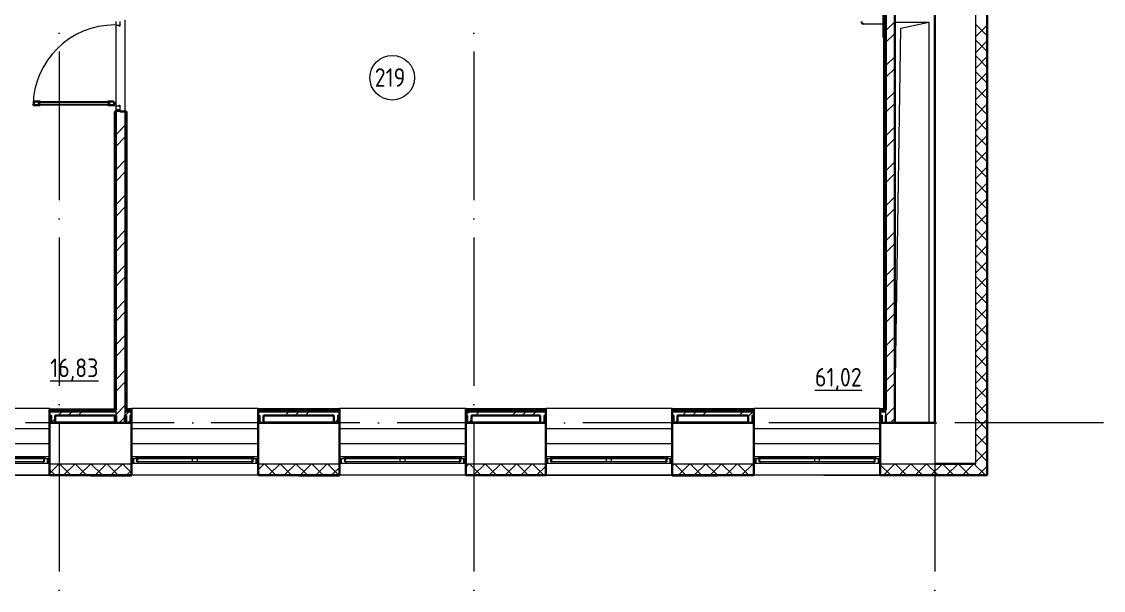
# Model space of a CAD drawing. Header units: millimetres. Extents: x -421858 to 614926, y -468665 to 141641.
# Drawn here: x 155991 to 170543, y -20891 to -13233 of the extents above; entities that cross this region are included whole.
import ezdxf

# ---------------------------------------------------------------- set-up
doc = ezdxf.new("R2010")
doc.units = ezdxf.units.MM
doc.linetypes.add('ADSK_Линия сетки', pattern=[25, 20, -2.5, 0, -2.5])
for name, color, linetype, lineweight in [('_ Окна', 7, 'Continuous', 9), ('Двери', 252, 'Continuous', 9), ('Марки помещений', 252, 'Continuous', 20), ('Ограждение', 252, 'Continuous', 9), ('Окна', 252, 'Continuous', 9), ('Оси', 252, 'Continuous', 9), ('Перекрытие', 252, 'Continuous', 18), ('Стены внутренние', 7, 'Continuous', 18), ('Стены наружные', 7, 'Continuous', 18), ('Стены штриховка', 252, 'Continuous', 9)]:
    doc.layers.add(name, color=color, linetype=linetype, lineweight=lineweight)
doc.layers.add('Двери открывание', color=7, linetype='Continuous', lineweight=9, true_color=0xc0c0c0)
doc.layers.add('Узлы', color=7, linetype='Continuous')
doc.styles.add('GOST Common_2', font='', dxfattribs={"width": 0.9, "height": 250})
doc.styles.get('GOST Common_2').set_extended_font_data('GOST type B')

# ---------------------------------------------------------------- blocks, each defined once
blk = doc.blocks.new('2 этаж')
at = {"color": 251, "lineweight": 18, "true_color": 0x636466}
for p, q in [((167736, -13242), (168194, -13242)), ((167817, -13322), (168194, -13242)), ((168194, -13242), (168194, -18637)), ((167740, -18637), (167817, -13322))]:
    blk.add_line(p, q, dxfattribs=at)
at = {"layer": '_ Окна', "color": 251, "lineweight": 18, "true_color": 0x636466}
for p, q in [((156277, -19160), (156282, -19177)), ((156282, -19177), (156341, -19177)), ((156295, -19160), (156283, -19160)), ((156295, -19119), (156295, -19160)), ((156341, -19119), (156303, -19119)), ((156341, -19177), (156341, -19119)), ((157534, -19119), (157496, -19119)), ((157496, -19119), (157496, -19177)), ((157496, -19177), (157555, -19177)), ((157542, -19160), (157542, -19119)), ((157554, -19160), (157542, -19160)), ((157555, -19177), (157560, -19160)), ((159082, -19160), (159087, -19177)), ((159087, -19177), (159146, -19177)), ((159100, -19160), (159088, -19160)), ((159100, -19119), (159100, -19160)), ((159146, -19119), (159108, -19119)), ((159146, -19177), (159146, -19119)), ((160329, -19119), (160291, -19119)), ((160291, -19119), (160291, -19177)), ((160291, -19177), (160350, -19177)), ((160337, -19160), (160337, -19119)), ((160349, -19160), (160337, -19160)), ((160350, -19177), (160355, -19160)), ((161877, -19160), (161882, -19177)), ((161882, -19177), (161941, -19177)), ((161895, -19160), (161883, -19160)), ((161895, -19119), (161895, -19160)), ((161941, -19119), (161903, -19119)), ((161941, -19177), (161941, -19119)), ((163104, -19119), (163066, -19119)), ((163066, -19119), (163066, -19177)), ((163066, -19177), (163125, -19177)), ((163112, -19160), (163112, -19119)), ((163124, -19160), (163112, -19160)), ((163125, -19177), (163130, -19160)), ((164652, -19160), (164657, -19177)), ((164657, -19177), (164716, -19177)), ((164670, -19160), (164658, -19160)), ((164670, -19119), (164670, -19160)), ((164716, -19119), (164678, -19119)), ((164716, -19177), (164716, -19119)), ((165904, -19119), (165866, -19119)), ((165866, -19119), (165866, -19177)), ((165866, -19177), (165925, -19177)), ((165912, -19160), (165912, -19119)), ((165924, -19160), (165912, -19160)), ((165925, -19177), (165930, -19160)), ((167452, -19160), (167457, -19177)), ((167457, -19177), (167516, -19177)), ((167470, -19160), (167458, -19160)), ((167470, -19119), (167470, -19160)), ((167516, -19119), (167478, -19119)), ((167516, -19177), (167516, -19119))]:
    blk.add_line(p, q, dxfattribs=at)
at = {"layer": '_ Окна', "color": 251, "true_color": 0x636466}
for p, q in [((156366, -19119), (156341, -19119)), ((156341, -19119), (156341, -19177)), ((156341, -19177), (156366, -19177)), ((157496, -19119), (157471, -19119)), ((157471, -19177), (157496, -19177)), ((157496, -19177), (157496, -19119)), ((159171, -19119), (159146, -19119)), ((159146, -19119), (159146, -19177)), ((159146, -19177), (159171, -19177)), ((160291, -19119), (160266, -19119)), ((160266, -19177), (160291, -19177)), ((160291, -19177), (160291, -19119)), ((161966, -19119), (161941, -19119)), ((161941, -19119), (161941, -19177)), ((161941, -19177), (161966, -19177)), ((163066, -19119), (163041, -19119)), ((163041, -19177), (163066, -19177)), ((163066, -19177), (163066, -19119)), ((164741, -19119), (164716, -19119)), ((164716, -19119), (164716, -19177)), ((164716, -19177), (164741, -19177)), ((165866, -19119), (165841, -19119)), ((165841, -19177), (165866, -19177)), ((165866, -19177), (165866, -19119)), ((167541, -19119), (167516, -19119)), ((167516, -19119), (167516, -19177)), ((167516, -19177), (167541, -19177))]:
    blk.add_line(p, q, dxfattribs=at)
at = {"layer": 'Двери', "color": 251, "true_color": 0x636466}
for p, q in [((157261, -13273), (157261, -13232)), ((157311, -13232), (157311, -13296)), ((157269, -13273), (157261, -13273)), ((157269, -13287), (157269, -13273)), ((157303, -13287), (157269, -13287)), ((157303, -13296), (157303, -13287)), ((157311, -13296), (157303, -13296)), ((157167, -14325), (156221, -14325)), ((156221, -14325), (156221, -14349)), ((156221, -14349), (157167, -14349)), ((156239, -14308), (157149, -14308)), ((157149, -14358), (156239, -14358)), ((157167, -14349), (157167, -14325)), ((157261, -14422), (157261, -14381)), ((157261, -14381), (157269, -14381)), ((157269, -14367), (157303, -14367)), ((157269, -14381), (157269, -14367)), ((157303, -14358), (157311, -14358)), ((157303, -14367), (157303, -14358)), ((157311, -14358), (157311, -14422)), ((157261, -14422), (157311, -14422)), ((157261, -14442), (157261, -14422)), ((157311, -14422), (157261, -14422)), ((157311, -14442), (157261, -14442)), ((157311, -14422), (157311, -14442))]:
    blk.add_line(p, q, dxfattribs=at)
at = {"layer": 'Двери', "color": 251, "lineweight": 30, "true_color": 0x636466}
for p, q in [((156145, -14350), (156154, -14350)), ((156145, -14358), (156145, -14350)), ((156239, -14358), (156145, -14358)), ((156154, -14316), (156163, -14316)), ((156154, -14350), (156154, -14316)), ((156163, -14308), (156239, -14308)), ((156163, -14316), (156163, -14308)), ((156239, -14325), (156221, -14325)), ((156221, -14325), (156221, -14349)), ((156221, -14349), (156239, -14349)), ((156239, -14308), (156239, -14325)), ((156239, -14349), (156239, -14358)), ((157149, -14308), (157225, -14308)), ((157149, -14308), (157149, -14325)), ((157149, -14325), (157167, -14325)), ((157149, -14349), (157149, -14358)), ((157167, -14349), (157149, -14349)), ((157243, -14358), (157149, -14358)), ((157167, -14325), (157167, -14349)), ((157225, -14308), (157225, -14316)), ((157225, -14316), (157234, -14316)), ((157234, -14316), (157234, -14350)), ((157234, -14350), (157243, -14350)), ((157243, -14350), (157243, -14358))]:
    blk.add_line(p, q, dxfattribs=at)
at = {"layer": 'Двери открывание', "color": 251, "true_color": 0x636466}
blk.add_arc((157243, -14376), 1098, 90, 179.0607, dxfattribs=at)
at = {"layer": 'Марки помещений', "color": 251, "true_color": 0x636466}
blk.add_circle((160976, -13989), 300, dxfattribs=at)
at = {"layer": 'Ограждение', "color": 251, "true_color": 0x636466}
for p, q in [((167591, -13722), (167596, -13722)), ((167591, -13722), (167591, -18452)), ((157236, -14717), (157246, -14717)), ((157236, -14717), (157236, -18457)), ((157401, -14717), (157406, -14717)), ((157406, -18452), (157406, -14717)), ((154666, -18437), (156366, -18437)), ((156366, -18437), (156366, -18457)), ((157471, -18452), (157471, -18437)), ((157471, -18437), (159171, -18437)), ((159171, -18437), (159171, -18452)), ((160266, -18452), (160266, -18437)), ((160266, -18437), (161966, -18437)), ((161966, -18437), (161966, -18452)), ((163041, -18452), (163041, -18437)), ((163041, -18437), (164741, -18437)), ((164741, -18437), (164741, -18452)), ((165841, -18452), (165841, -18437)), ((165841, -18437), (167541, -18437)), ((167541, -18437), (167541, -18452)), ((157236, -18537), (157236, -18622)), ((157246, -18622), (157246, -18537)), ((154666, -18712), (156366, -18712)), ((157471, -18712), (159171, -18712)), ((160266, -18712), (161966, -18712)), ((163041, -18712), (164741, -18712)), ((165841, -18712), (167541, -18712)), ((154666, -18912), (156366, -18912)), ((157471, -18912), (159171, -18912)), ((160266, -18912), (161966, -18912)), ((163041, -18912), (164741, -18912)), ((165841, -18912), (167541, -18912)), ((154666, -19087), (156366, -19087)), ((157471, -19087), (159171, -19087)), ((160266, -19087), (161966, -19087)), ((163041, -19087), (164741, -19087)), ((165841, -19087), (167541, -19087))]:
    blk.add_line(p, q, dxfattribs=at)
at = {"layer": 'Окна', "color": 251, "true_color": 0x636466}
for p, q in [((154750, -19177), (156282, -19177)), ((155531, -19102), (156303, -19102)), ((156303, -19119), (155531, -19119)), ((156283, -19160), (155551, -19160)), ((156283, -19119), (156283, -19160)), ((156303, -19102), (156303, -19119)), ((157534, -19102), (158306, -19102)), ((157534, -19119), (157534, -19102)), ((158306, -19119), (157534, -19119)), ((157554, -19160), (157554, -19119)), ((158286, -19160), (157554, -19160)), ((157555, -19177), (159087, -19177)), ((158286, -19119), (158286, -19160)), ((158356, -19160), (158286, -19160)), ((158306, -19102), (158336, -19102)), ((158306, -19102), (158306, -19119)), ((158336, -19119), (158306, -19119)), ((158336, -19102), (159108, -19102)), ((158336, -19119), (158336, -19102)), ((159108, -19119), (158336, -19119)), ((158356, -19160), (158356, -19119)), ((159088, -19160), (158356, -19160)), ((159088, -19119), (159088, -19160)), ((159108, -19102), (159108, -19119)), ((160329, -19102), (161101, -19102)), ((160329, -19119), (160329, -19102)), ((161101, -19119), (160329, -19119)), ((160349, -19160), (160349, -19119)), ((161081, -19160), (160349, -19160)), ((160350, -19177), (161882, -19177)), ((161081, -19119), (161081, -19160)), ((161151, -19160), (161081, -19160)), ((161101, -19102), (161131, -19102)), ((161101, -19102), (161101, -19119)), ((161131, -19119), (161101, -19119)), ((161131, -19102), (161903, -19102)), ((161131, -19119), (161131, -19102)), ((161903, -19119), (161131, -19119)), ((161151, -19160), (161151, -19119)), ((161883, -19160), (161151, -19160)), ((161883, -19119), (161883, -19160)), ((161903, -19102), (161903, -19119)), ((163104, -19102), (163876, -19102)), ((163104, -19119), (163104, -19102)), ((163876, -19119), (163104, -19119)), ((163124, -19160), (163124, -19119)), ((163856, -19160), (163124, -19160)), ((163125, -19177), (164657, -19177)), ((163856, -19119), (163856, -19160)), ((163926, -19160), (163856, -19160)), ((163876, -19102), (163906, -19102)), ((163876, -19102), (163876, -19119)), ((163906, -19119), (163876, -19119)), ((163906, -19102), (164678, -19102)), ((163906, -19119), (163906, -19102)), ((164678, -19119), (163906, -19119)), ((163926, -19160), (163926, -19119)), ((164658, -19160), (163926, -19160)), ((164658, -19119), (164658, -19160)), ((164678, -19102), (164678, -19119)), ((165904, -19102), (166676, -19102)), ((165904, -19119), (165904, -19102)), ((166676, -19119), (165904, -19119)), ((165924, -19160), (165924, -19119)), ((166656, -19160), (165924, -19160)), ((165925, -19177), (167457, -19177)), ((166656, -19119), (166656, -19160)), ((166726, -19160), (166656, -19160)), ((166676, -19102), (166706, -19102)), ((166676, -19102), (166676, -19119)), ((166706, -19119), (166676, -19119)), ((166706, -19102), (167478, -19102)), ((166706, -19119), (166706, -19102)), ((167478, -19119), (166706, -19119)), ((166726, -19160), (166726, -19119)), ((167458, -19160), (166726, -19160)), ((167458, -19119), (167458, -19160)), ((167478, -19102), (167478, -19119))]:
    blk.add_line(p, q, dxfattribs=at)
at = {"layer": 'Оси', "color": 251, "linetype": 'ADSK_Линия сетки', "ltscale": 100, "true_color": 0x636466}
for p, q in [((156496, -1137), (156496, -32263)), ((162076, -1137), (162076, -32263)), ((168276, -1137), (168276, -32263)), ((170543, -18637), (93604, -18637))]:
    blk.add_line(p, q, dxfattribs=at)
at = {"layer": 'Перекрытие', "color": 251, "ltscale": 100, "true_color": 0x636466}
for p, q in [((167736, -13242), (168194, -13242)), ((168194, -13242), (168194, -18637))]:
    blk.add_line(p, q, dxfattribs=at)
at = {"layer": 'Стены внутренние', "color": 251, "true_color": 0x636466}
for p, q in [((168826, -19187), (168826, -11847)), ((156366, -19187), (157471, -19187)), ((159171, -19187), (160266, -19187)), ((161966, -19187), (163041, -19187)), ((164741, -19187), (165841, -19187)), ((167541, -19187), (168276, -19187)), ((156366, -19339), (154666, -19339)), ((159171, -19339), (157471, -19339)), ((161966, -19339), (160266, -19339)), ((164741, -19339), (163041, -19339)), ((167541, -19339), (165841, -19339))]:
    blk.add_line(p, q, dxfattribs=at)
at = {"layer": 'Стены внутренние', "color": 251, "lineweight": 30, "true_color": 0x636466}
for p, q in [((168978, -19339), (168978, -11847)), ((168276, -12967), (168276, -18637)), ((156366, -18637), (156366, -19339)), ((157261, -18637), (156441, -18637)), ((157396, -18637), (157381, -18637)), ((157471, -19339), (157471, -18637)), ((159171, -18637), (159171, -19339)), ((160191, -18637), (159246, -18637)), ((160266, -19339), (160266, -18637)), ((161966, -18637), (161966, -19339)), ((162966, -18637), (162041, -18637)), ((163041, -19339), (163041, -18637)), ((164741, -18637), (164741, -19339)), ((165766, -18637), (164816, -18637)), ((165841, -19339), (165841, -18637)), ((167541, -18637), (167541, -19339)), ((168276, -18637), (167736, -18637)), ((168276, -19187), (168826, -19187)), ((156366, -19339), (157471, -19339)), ((159171, -19339), (160266, -19339)), ((161966, -19339), (163041, -19339)), ((164741, -19339), (165841, -19339)), ((167541, -19339), (168978, -19339))]:
    blk.add_line(p, q, dxfattribs=at)
at = {"layer": 'Стены внутренние', "color": 251, "linetype": 'Continuous', "lineweight": 9, "true_color": 0x636466}
for p, q in [((168976, -13421), (168826, -13271)), ((168826, -13435), (168976, -13285)), ((168976, -13633), (168826, -13483)), ((168826, -13647), (168976, -13497)), ((168976, -13434), (168978, -13434)), ((168978, -13523), (168976, -13526)), ((168978, -13535), (168976, -13532)), ((168976, -13845), (168826, -13695)), ((168826, -13859), (168976, -13709)), ((168976, -14058), (168826, -13908)), ((168826, -14071), (168976, -13921)), ((168976, -13841), (168978, -13841)), ((168976, -14270), (168826, -14120)), ((168826, -14283), (168976, -14133)), ((168976, -14247), (168978, -14247)), ((168976, -14482), (168826, -14332)), ((168826, -14495), (168976, -14345)), ((168976, -14694), (168826, -14544)), ((168976, -14552), (168978, -14552)), ((168826, -14707), (168976, -14557)), ((168976, -14906), (168826, -14756)), ((168826, -14919), (168976, -14769)), ((168976, -15118), (168826, -14968)), ((168826, -15132), (168976, -14982)), ((168976, -14958), (168978, -14958)), ((168976, -15330), (168826, -15180)), ((168826, -15344), (168976, -15194)), ((168976, -15542), (168826, -15392)), ((168826, -15556), (168976, -15406)), ((168976, -15365), (168978, -15365)), ((168976, -15755), (168826, -15605)), ((168826, -15768), (168976, -15618)), ((168976, -15670), (168978, -15670)), ((168976, -15967), (168826, -15817)), ((168826, -15980), (168976, -15830)), ((168976, -16179), (168826, -16029)), ((168826, -16192), (168976, -16042)), ((168976, -16076), (168978, -16076)), ((168976, -16391), (168826, -16241)), ((168826, -16404), (168976, -16254)), ((168976, -16603), (168826, -16453)), ((168826, -16617), (168976, -16467)), ((168976, -16482), (168978, -16482)), ((168978, -16571), (168976, -16574)), ((168978, -16583), (168976, -16580)), ((168976, -16815), (168826, -16665)), ((168826, -16829), (168976, -16679)), ((168976, -17027), (168826, -16877)), ((168976, -16787), (168978, -16787)), ((168826, -17041), (168976, -16891)), ((168976, -17240), (168826, -17090)), ((168826, -17253), (168976, -17103)), ((168976, -17452), (168826, -17302)), ((168826, -17465), (168976, -17315)), ((168978, -17181), (168976, -17184)), ((168978, -17193), (168976, -17189)), ((168976, -17194), (168978, -17194)), ((168976, -17664), (168826, -17514)), ((168826, -17677), (168976, -17527)), ((168976, -17600), (168978, -17600)), ((168976, -17876), (168826, -17726)), ((168826, -17889), (168976, -17739)), ((168976, -18088), (168826, -17938)), ((168826, -18101), (168976, -17951)), ((168976, -17905), (168978, -17905)), ((168978, -17993), (168976, -17997)), ((168976, -18300), (168826, -18150)), ((168826, -18314), (168976, -18164)), ((168976, -18311), (168978, -18311)), ((168976, -18512), (168826, -18362)), ((168826, -18526), (168976, -18376)), ((168976, -18724), (168826, -18574)), ((168826, -18738), (168976, -18588)), ((168976, -18718), (168978, -18718)), ((168976, -18937), (168826, -18787)), ((168826, -18950), (168976, -18800)), ((168976, -19149), (168826, -18999)), ((168826, -19162), (168976, -19012)), ((168976, -19022), (168978, -19022)), ((156368, -19316), (156497, -19187)), ((156649, -19337), (156499, -19187)), ((156559, -19337), (156709, -19187)), ((156861, -19337), (156711, -19187)), ((156771, -19337), (156921, -19187)), ((157073, -19337), (156923, -19187)), ((156984, -19337), (157134, -19187)), ((157285, -19337), (157135, -19187)), ((157196, -19337), (157346, -19187)), ((157469, -19309), (157347, -19187)), ((159173, -19269), (159255, -19187)), ((159406, -19337), (159256, -19187)), ((159317, -19337), (159467, -19187)), ((159619, -19337), (159469, -19187)), ((159529, -19337), (159679, -19187)), ((159831, -19337), (159681, -19187)), ((159741, -19337), (159891, -19187)), ((160043, -19337), (159893, -19187)), ((159953, -19337), (160103, -19187)), ((160255, -19337), (160105, -19187)), ((161966, -19234), (162013, -19187)), ((162164, -19337), (162014, -19187)), ((162075, -19337), (162225, -19187)), ((162376, -19337), (162226, -19187)), ((162287, -19337), (162437, -19187)), ((162588, -19337), (162438, -19187)), ((162499, -19337), (162649, -19187)), ((162801, -19337), (162651, -19187)), ((162711, -19337), (162861, -19187)), ((163013, -19337), (162863, -19187)), ((164741, -19217), (164770, -19187)), ((164922, -19337), (164772, -19187)), ((164832, -19337), (164982, -19187)), ((165134, -19337), (164984, -19187)), ((165045, -19337), (165195, -19187)), ((165346, -19337), (165196, -19187)), ((165257, -19337), (165407, -19187)), ((165558, -19337), (165408, -19187)), ((165469, -19337), (165619, -19187)), ((165770, -19337), (165620, -19187)), ((165681, -19337), (165831, -19187)), ((165841, -19196), (165833, -19187)), ((167680, -19337), (167541, -19199)), ((167590, -19337), (167740, -19187)), ((167892, -19337), (167742, -19187)), ((167802, -19337), (167952, -19187)), ((168104, -19337), (167954, -19187)), ((168014, -19337), (168164, -19187)), ((168316, -19337), (168166, -19187)), ((168227, -19337), (168377, -19187)), ((168528, -19337), (168378, -19187)), ((168439, -19337), (168589, -19187)), ((168740, -19337), (168590, -19187)), ((168651, -19337), (168801, -19187)), ((168952, -19337), (168802, -19187)), ((156437, -19337), (156368, -19269)), ((156470, -19337), (156469, -19339)), ((156491, -19339), (156490, -19337)), ((156726, -19339), (156725, -19337)), ((157312, -19339), (157311, -19337)), ((157408, -19337), (157469, -19276)), ((159173, -19311), (159171, -19307)), ((159194, -19337), (159173, -19316)), ((159286, -19337), (159285, -19339)), ((160166, -19337), (160266, -19237)), ((161984, -19338), (161983, -19339)), ((162005, -19339), (162004, -19337)), ((162592, -19339), (162590, -19337)), ((162923, -19337), (163041, -19220)), ((164800, -19337), (164799, -19339)), ((165621, -19337), (165620, -19339)), ((165839, -19327), (165841, -19327)), ((167616, -19337), (167614, -19339)), ((167871, -19339), (167870, -19337)), ((168437, -19337), (168436, -19339)), ((168457, -19339), (168456, -19337)), ((168671, -19337), (168670, -19339)), ((168863, -19337), (168976, -19224))]:
    blk.add_line(p, q, dxfattribs=at)
at = {"layer": 'Стены наружные', "color": 251, "lineweight": 30, "true_color": 0x636466}
for p, q in [((167586, -12652), (167586, -13447)), ((167616, -18462), (167616, -12828)), ((167736, -18637), (167736, -12967)), ((167586, -13447), (167596, -13447)), ((167596, -13447), (167596, -18452)), ((167601, -13447), (167601, -18457)), ((157261, -14442), (157246, -14442)), ((157246, -14442), (157246, -18457)), ((157401, -14442), (157311, -14442)), ((157401, -18452), (157401, -14442)), ((157246, -18457), (156366, -18457)), ((156366, -18457), (156366, -18637)), ((157261, -18462), (157261, -18457)), ((157381, -18462), (157396, -18462)), ((157396, -18462), (157381, -18462)), ((157396, -18457), (157396, -18452)), ((157471, -18452), (157401, -18452)), ((157471, -18637), (157471, -18452)), ((159171, -18452), (159171, -18637)), ((160266, -18452), (159171, -18452)), ((160266, -18637), (160266, -18452)), ((161966, -18452), (161966, -18637)), ((163041, -18452), (161966, -18452)), ((163041, -18637), (163041, -18452)), ((164741, -18452), (164741, -18637)), ((165841, -18452), (164741, -18452)), ((165841, -18637), (165841, -18452)), ((167541, -18452), (167541, -18637)), ((167596, -18452), (167541, -18452)), ((167601, -18457), (167596, -18457)), ((156441, -18537), (157261, -18537)), ((156441, -18637), (156441, -18537)), ((157261, -18537), (157261, -18637)), ((157381, -18637), (157381, -18537)), ((157381, -18537), (157396, -18537)), ((157396, -18537), (157396, -18637)), ((159246, -18537), (160191, -18537)), ((159246, -18637), (159246, -18537)), ((160191, -18537), (160191, -18637)), ((162041, -18537), (162966, -18537)), ((162041, -18637), (162041, -18537)), ((162966, -18537), (162966, -18637)), ((164816, -18537), (165766, -18537)), ((164816, -18637), (164816, -18537)), ((165766, -18537), (165766, -18637)), ((167616, -18537), (167616, -18637)), ((156366, -18637), (156441, -18637)), ((157261, -18637), (157381, -18637)), ((157396, -18637), (157471, -18637)), ((159171, -18637), (159246, -18637)), ((160191, -18637), (160266, -18637)), ((161966, -18637), (162041, -18637)), ((162966, -18637), (163041, -18637)), ((164741, -18637), (164816, -18637)), ((165766, -18637), (165841, -18637)), ((167541, -18637), (167736, -18637)), ((157471, -19339), (156921, -19339)), ((156921, -19339), (156921, -19344)), ((156921, -19344), (157471, -19344)), ((157471, -19344), (157471, -19339)), ((160266, -19339), (159716, -19339)), ((159716, -19339), (159716, -19344)), ((159716, -19344), (160266, -19344)), ((160266, -19344), (160266, -19339)), ((165346, -19339), (164741, -19339)), ((164741, -19339), (164741, -19344)), ((164741, -19344), (165346, -19344)), ((165346, -19344), (165346, -19339))]:
    blk.add_line(p, q, dxfattribs=at)
at = {"layer": 'Стены наружные', "color": 251, "true_color": 0x636466}
for p, q in [((157381, -13212), (157381, -14442)), ((157261, -14381), (157261, -13273)), ((156441, -18622), (157254, -18622)), ((157254, -18622), (157254, -18637)), ((157389, -18622), (157396, -18622)), ((157389, -18637), (157389, -18622)), ((159246, -18622), (160191, -18622)), ((162041, -18622), (162966, -18622)), ((164816, -18622), (165766, -18622)), ((156921, -19344), (153586, -19344)), ((159171, -19344), (159171, -19339)), ((159716, -19344), (159171, -19344)), ((161966, -19339), (161966, -19344)), ((162501, -19344), (161966, -19344)), ((162501, -19344), (162501, -19339)), ((162521, -19344), (162521, -19339)), ((164741, -19344), (162521, -19344)), ((166781, -19344), (166781, -19339)), ((168081, -19344), (166781, -19344)), ((168081, -19344), (168081, -19339)), ((168281, -19344), (168281, -19339)), ((168681, -19344), (168281, -19344)), ((168681, -19339), (168681, -19344))]:
    blk.add_line(p, q, dxfattribs=at)
at = {"layer": 'Стены наружные', "color": 251, "linetype": 'Continuous', "lineweight": 9, "true_color": 0x636466}
for p, q in [((167616, -13354), (167736, -13234)), ((167596, -13462), (167601, -13457)), ((167596, -13533), (167601, -13528)), ((167612, -18457), (167612, -13447)), ((167616, -13511), (167736, -13391)), ((167596, -13604), (167601, -13599)), ((167596, -13675), (167601, -13670)), ((167596, -13745), (167601, -13740)), ((167596, -13816), (167601, -13811)), ((167616, -13826), (167736, -13706)), ((167596, -13887), (167601, -13882)), ((167596, -13957), (167601, -13952)), ((167616, -13983), (167736, -13863)), ((167596, -14028), (167601, -14023)), ((167596, -14099), (167601, -14094)), ((167596, -14170), (167601, -14165)), ((167596, -14240), (167601, -14235)), ((167616, -14297), (167736, -14177)), ((167596, -14311), (167601, -14306)), ((167596, -14382), (167601, -14377)), ((167616, -14454), (167736, -14334)), ((157381, -14485), (157396, -14470)), ((157396, -14470), (157401, -14465)), ((157396, -14541), (157401, -14536)), ((167596, -14452), (167601, -14447)), ((167596, -14523), (167601, -14518)), ((157246, -14620), (157261, -14605)), ((157261, -14751), (157381, -14631)), ((157396, -14611), (157401, -14606)), ((157396, -14682), (157401, -14677)), ((167596, -14594), (167601, -14589)), ((167596, -14665), (167601, -14660)), ((167616, -14769), (167736, -14649)), ((157261, -14909), (157381, -14789)), ((157396, -14753), (157401, -14748)), ((157396, -14824), (157401, -14819)), ((167596, -14735), (167601, -14730)), ((167596, -14806), (167601, -14801)), ((167616, -14926), (167736, -14806)), ((157381, -14909), (157396, -14894)), ((157396, -14894), (157401, -14889)), ((157396, -14965), (157401, -14960)), ((167596, -14877), (167601, -14872)), ((167596, -14947), (167601, -14942)), ((157246, -15044), (157261, -15029)), ((157261, -15223), (157381, -15103)), ((157396, -15036), (157401, -15031)), ((157396, -15106), (157401, -15101)), ((167596, -15018), (167601, -15013)), ((167596, -15089), (167601, -15084)), ((167616, -15240), (167736, -15120)), ((157261, -15380), (157381, -15260)), ((157396, -15177), (157401, -15172)), ((157396, -15248), (157401, -15243)), ((167596, -15160), (167601, -15155)), ((167596, -15230), (167601, -15225)), ((167616, -15397), (167736, -15277)), ((157381, -15334), (157396, -15319)), ((157396, -15319), (157401, -15314)), ((157396, -15389), (157401, -15384)), ((167596, -15301), (167601, -15296)), ((167596, -15372), (167601, -15367)), ((157246, -15469), (157261, -15454)), ((157396, -15460), (157401, -15455)), ((157396, -15531), (157401, -15526)), ((167596, -15442), (167601, -15437)), ((167596, -15513), (167601, -15508)), ((157261, -15694), (157381, -15574)), ((157396, -15601), (157401, -15596)), ((157396, -15672), (157401, -15667)), ((167596, -15584), (167601, -15579)), ((167596, -15654), (167601, -15649)), ((167616, -15712), (167736, -15592)), ((157261, -15852), (157381, -15732)), ((157381, -15758), (157396, -15743)), ((157396, -15743), (157401, -15738)), ((157396, -15814), (157401, -15809)), ((167596, -15725), (167601, -15720)), ((167596, -15796), (167601, -15791)), ((167596, -15867), (167601, -15862)), ((167616, -15869), (167736, -15749)), ((157246, -15893), (157261, -15878)), ((157396, -15884), (157401, -15879)), ((157396, -15955), (157401, -15950)), ((167596, -15937), (167601, -15932)), ((167596, -16008), (167601, -16003)), ((157261, -16166), (157381, -16046)), ((157396, -16026), (157401, -16021)), ((157396, -16096), (157401, -16091)), ((167596, -16079), (167601, -16074)), ((167596, -16149), (167601, -16144)), ((167616, -16183), (167736, -16063)), ((157261, -16323), (157381, -16203)), ((157381, -16182), (157396, -16167)), ((157396, -16167), (157401, -16162)), ((157396, -16238), (157401, -16233)), ((167596, -16220), (167601, -16215)), ((167596, -16291), (167601, -16286)), ((167616, -16340), (167736, -16220)), ((157246, -16317), (157261, -16302)), ((157396, -16309), (157401, -16304)), ((157396, -16379), (157401, -16374)), ((167596, -16362), (167601, -16357)), ((167596, -16432), (167601, -16427)), ((157261, -16637), (157381, -16517)), ((157396, -16450), (157401, -16445)), ((157396, -16521), (157401, -16516)), ((157396, -16591), (157401, -16586)), ((167596, -16503), (167601, -16498)), ((167596, -16574), (167601, -16569)), ((167616, -16654), (167736, -16534)), ((157246, -16741), (157261, -16726)), ((157261, -16794), (157381, -16674)), ((157381, -16606), (157396, -16591)), ((157396, -16662), (157401, -16657)), ((157396, -16733), (157401, -16728)), ((167596, -16644), (167601, -16639)), ((167596, -16715), (167601, -16710)), ((167616, -16812), (167736, -16692)), ((157396, -16804), (157401, -16799)), ((157396, -16874), (157401, -16869)), ((167596, -16786), (167601, -16781)), ((167596, -16857), (167601, -16852)), ((157261, -17109), (157381, -16989)), ((157381, -17031), (157396, -17016)), ((157396, -16945), (157401, -16940)), ((157396, -17016), (157401, -17011)), ((167596, -16927), (167601, -16922)), ((167596, -16998), (167601, -16993)), ((167616, -17126), (167736, -17006)), ((157246, -17166), (157261, -17151)), ((157261, -17266), (157381, -17146)), ((157396, -17086), (157401, -17081)), ((157396, -17157), (157401, -17152)), ((167596, -17069), (167601, -17064)), ((167596, -17139), (167601, -17134)), ((167616, -17283), (167736, -17163)), ((157396, -17228), (157401, -17223)), ((157396, -17298), (157401, -17293)), ((167596, -17210), (167601, -17205)), ((167596, -17281), (167601, -17276)), ((157261, -17580), (157381, -17460)), ((157381, -17455), (157396, -17440)), ((157396, -17369), (157401, -17364)), ((157396, -17440), (157401, -17435)), ((167596, -17352), (167601, -17347)), ((167596, -17422), (167601, -17417)), ((157246, -17590), (157261, -17575)), ((157396, -17511), (157401, -17506)), ((157396, -17581), (157401, -17576)), ((167596, -17493), (167601, -17488)), ((167596, -17564), (167601, -17559)), ((167616, -17597), (167736, -17477)), ((157261, -17737), (157381, -17617)), ((157396, -17652), (157401, -17647)), ((157396, -17723), (157401, -17718)), ((167596, -17634), (167601, -17629)), ((167596, -17705), (167601, -17700)), ((167616, -17755), (167736, -17635)), ((157381, -17879), (157396, -17864)), ((157396, -17793), (157401, -17788)), ((157396, -17864), (157401, -17859)), ((167596, -17776), (167601, -17771)), ((167596, -17847), (167601, -17842)), ((157246, -18014), (157261, -17999)), ((157261, -18052), (157381, -17932)), ((157396, -17935), (157401, -17930)), ((157396, -18006), (157401, -18001)), ((167596, -17917), (167601, -17912)), ((167596, -17988), (167601, -17983)), ((167616, -18069), (167736, -17949)), ((157261, -18209), (157381, -18089)), ((157396, -18076), (157401, -18071)), ((157396, -18147), (157401, -18142)), ((167596, -18059), (167601, -18054)), ((167596, -18129), (167601, -18124)), ((167616, -18226), (167736, -18106)), ((157381, -18303), (157396, -18288)), ((157396, -18218), (157401, -18213)), ((157396, -18288), (157401, -18283)), ((167596, -18200), (167601, -18195)), ((167596, -18271), (167601, -18266)), ((156366, -18470), (156374, -18462)), ((156374, -18462), (156379, -18457)), ((156561, -18487), (156573, -18475)), ((156573, -18475), (156586, -18462)), ((156773, -18487), (156785, -18475)), ((156785, -18475), (156798, -18462)), ((156798, -18462), (156803, -18457)), ((156985, -18487), (156998, -18475)), ((156998, -18475), (157010, -18462)), ((157197, -18487), (157210, -18475)), ((157210, -18475), (157222, -18462)), ((157222, -18462), (157227, -18457)), ((157246, -18438), (157261, -18423)), ((157261, -18523), (157381, -18403)), ((157396, -18359), (157401, -18354)), ((157396, -18430), (157401, -18425)), ((157409, -18487), (157422, -18475)), ((157422, -18475), (157434, -18462)), ((157439, -18457), (157444, -18452)), ((159207, -18457), (159212, -18452)), ((159278, -18457), (159283, -18452)), ((159319, -18487), (159331, -18475)), ((159331, -18475), (159344, -18462)), ((159344, -18462), (159349, -18457)), ((159349, -18457), (159354, -18452)), ((159419, -18457), (159424, -18452)), ((159490, -18457), (159495, -18452)), ((159531, -18487), (159543, -18475)), ((159543, -18475), (159556, -18462)), ((159561, -18457), (159566, -18452)), ((159631, -18457), (159636, -18452)), ((159702, -18457), (159707, -18452)), ((159743, -18487), (159755, -18475)), ((159755, -18475), (159768, -18462)), ((159768, -18462), (159773, -18457)), ((159773, -18457), (159778, -18452)), ((159843, -18457), (159848, -18452)), ((159914, -18457), (159919, -18452)), ((159955, -18487), (159967, -18475)), ((159967, -18475), (159980, -18462)), ((159985, -18457), (159990, -18452)), ((160056, -18457), (160061, -18452)), ((160126, -18457), (160131, -18452)), ((160167, -18487), (160180, -18475)), ((160180, -18475), (160192, -18462)), ((160192, -18462), (160197, -18457)), ((160197, -18457), (160202, -18452)), ((161966, -18456), (161970, -18452)), ((162036, -18457), (162041, -18452)), ((162076, -18487), (162089, -18475)), ((162089, -18475), (162101, -18462)), ((162106, -18457), (162111, -18452)), ((162177, -18457), (162182, -18452)), ((162248, -18457), (162253, -18452)), ((162288, -18487), (162301, -18475)), ((162301, -18475), (162313, -18462)), ((162313, -18462), (162318, -18457)), ((162318, -18457), (162323, -18452)), ((162389, -18457), (162394, -18452)), ((162460, -18457), (162465, -18452)), ((162500, -18487), (162513, -18475)), ((162513, -18475), (162525, -18462)), ((162530, -18457), (162535, -18452)), ((162601, -18457), (162606, -18452)), ((162672, -18457), (162677, -18452)), ((162713, -18487), (162725, -18475)), ((162725, -18475), (162738, -18462)), ((162738, -18462), (162743, -18457)), ((162743, -18457), (162748, -18452)), ((162813, -18457), (162818, -18452)), ((162884, -18457), (162889, -18452)), ((162925, -18487), (162937, -18475)), ((162937, -18475), (162950, -18462)), ((162955, -18457), (162960, -18452)), ((163025, -18457), (163030, -18452)), ((164793, -18457), (164798, -18452)), ((164834, -18487), (164846, -18475)), ((164846, -18475), (164859, -18462)), ((164859, -18462), (164864, -18457)), ((164864, -18457), (164869, -18452)), ((164935, -18457), (164940, -18452)), ((165005, -18457), (165010, -18452)), ((165046, -18487), (165059, -18475)), ((165059, -18475), (165071, -18462)), ((165076, -18457), (165081, -18452)), ((165147, -18457), (165152, -18452)), ((165217, -18457), (165222, -18452)), ((165258, -18487), (165271, -18475)), ((165271, -18475), (165283, -18462)), ((165283, -18462), (165288, -18457)), ((165288, -18457), (165293, -18452)), ((165359, -18457), (165364, -18452)), ((165430, -18457), (165435, -18452)), ((165470, -18487), (165483, -18475)), ((165483, -18475), (165495, -18462)), ((165500, -18457), (165505, -18452)), ((165571, -18457), (165576, -18452)), ((165642, -18457), (165647, -18452)), ((165682, -18487), (165695, -18475)), ((165695, -18475), (165707, -18462)), ((165707, -18462), (165712, -18457)), ((165712, -18457), (165717, -18452)), ((165783, -18457), (165788, -18452)), ((167551, -18457), (167556, -18452)), ((167592, -18487), (167604, -18475)), ((167596, -18341), (167601, -18336)), ((167596, -18412), (167601, -18407)), ((167604, -18475), (167616, -18463)), ((167616, -18540), (167736, -18420)), ((156391, -18630), (156441, -18580)), ((156483, -18537), (156533, -18487)), ((156618, -18537), (156668, -18487)), ((156753, -18537), (156803, -18487)), ((157247, -18537), (157261, -18523)), ((157304, -18637), (157381, -18560)), ((157382, -18537), (157432, -18487)), ((157417, -18637), (157446, -18608)), ((159171, -18635), (159184, -18622)), ((159184, -18622), (159196, -18610)), ((159537, -18537), (159587, -18487)), ((159672, -18537), (159722, -18487)), ((159806, -18537), (159856, -18487)), ((160200, -18637), (160241, -18596)), ((160241, -18625), (160254, -18613)), ((160254, -18613), (160266, -18600)), ((161966, -18533), (162012, -18487)), ((161966, -18597), (161979, -18585)), ((161979, -18585), (161991, -18572)), ((161996, -18637), (162041, -18593)), ((162096, -18537), (162146, -18487)), ((162590, -18537), (162640, -18487)), ((162725, -18537), (162775, -18487)), ((162860, -18537), (162910, -18487)), ((163016, -18608), (163029, -18596)), ((163029, -18596), (163041, -18583)), ((164741, -18580), (164754, -18568)), ((164754, -18568), (164766, -18555)), ((164780, -18637), (164816, -18601)), ((164880, -18537), (164930, -18487)), ((165015, -18537), (165065, -18487)), ((165150, -18537), (165200, -18487)), ((165643, -18537), (165693, -18487)), ((165766, -18549), (165778, -18537)), ((165778, -18537), (165828, -18487)), ((165816, -18566), (165829, -18553)), ((165829, -18553), (165841, -18541)), ((167541, -18538), (167542, -18537)), ((167676, -18637), (167736, -18577)), ((165813, -18637), (165816, -18634)), ((157315, -19344), (157312, -19339)), ((164799, -19339), (164796, -19344))]:
    blk.add_line(p, q, dxfattribs=at)
at = {"layer": 'Стены штриховка', "color": 251, "true_color": 0x636466}
for p, q in [((168976, -19339), (168976, -11849)), ((167616, -13447), (167596, -13447)), ((157261, -14442), (157261, -18457)), ((157381, -14442), (157381, -18537)), ((157396, -18452), (157396, -14442)), ((156366, -18462), (157261, -18462)), ((157261, -18462), (156366, -18462)), ((156366, -18475), (157261, -18475)), ((157261, -18537), (157261, -18462)), ((157381, -18475), (157471, -18475)), ((157471, -18457), (157396, -18457)), ((157396, -18462), (157471, -18462)), ((157471, -18462), (157396, -18462)), ((160266, -18457), (159171, -18457)), ((159171, -18462), (160266, -18462)), ((160266, -18462), (159171, -18462)), ((159171, -18475), (160266, -18475)), ((163041, -18457), (161966, -18457)), ((161966, -18462), (163041, -18462)), ((163041, -18462), (161966, -18462)), ((161966, -18475), (163041, -18475)), ((165841, -18457), (164741, -18457)), ((164741, -18462), (165841, -18462)), ((165841, -18462), (164741, -18462)), ((164741, -18475), (165841, -18475)), ((167596, -18457), (167541, -18457)), ((167541, -18462), (167616, -18462)), ((167616, -18462), (167541, -18462)), ((167541, -18475), (167616, -18475)), ((167601, -18457), (167616, -18457)), ((167616, -18537), (167616, -18462)), ((156366, -18487), (157261, -18487)), ((156391, -18537), (156366, -18537)), ((156379, -18537), (156379, -18637)), ((156391, -18537), (156391, -18637)), ((157381, -18487), (157471, -18487)), ((157471, -18537), (157446, -18537)), ((157446, -18537), (157446, -18637)), ((157459, -18537), (157459, -18637)), ((159171, -18487), (160266, -18487)), ((159196, -18537), (159171, -18537)), ((159184, -18537), (159184, -18637)), ((159196, -18537), (159196, -18637)), ((160266, -18537), (160241, -18537)), ((160241, -18537), (160241, -18637)), ((160254, -18537), (160254, -18637)), ((161966, -18487), (163041, -18487)), ((161991, -18537), (161966, -18537)), ((161979, -18537), (161979, -18637)), ((161991, -18537), (161991, -18637)), ((163041, -18537), (163016, -18537)), ((163016, -18537), (163016, -18637)), ((163029, -18537), (163029, -18637)), ((164741, -18487), (165841, -18487)), ((164766, -18537), (164741, -18537)), ((164754, -18537), (164754, -18637)), ((164766, -18537), (164766, -18637)), ((165841, -18537), (165816, -18537)), ((165816, -18537), (165816, -18637)), ((165829, -18537), (165829, -18637)), ((167541, -18487), (167616, -18487)), ((167566, -18537), (167541, -18537)), ((167554, -18537), (167554, -18637)), ((167566, -18537), (167566, -18637)), ((156368, -19263), (156366, -19263)), ((156368, -19263), (156368, -19337)), ((156368, -19337), (157469, -19337)), ((157471, -19263), (157469, -19263)), ((157469, -19337), (157469, -19263)), ((159173, -19263), (159171, -19263)), ((159173, -19263), (159173, -19337)), ((159173, -19337), (160264, -19337)), ((160266, -19263), (160264, -19263)), ((160264, -19337), (160264, -19263)), ((161968, -19263), (161966, -19263)), ((161968, -19263), (161968, -19337)), ((161968, -19337), (163039, -19337)), ((163041, -19263), (163039, -19263)), ((163039, -19337), (163039, -19263)), ((164743, -19263), (164741, -19263)), ((164743, -19263), (164743, -19337)), ((164743, -19337), (165839, -19337)), ((165841, -19263), (165839, -19263)), ((165839, -19337), (165839, -19263)), ((167543, -19263), (167541, -19263)), ((167543, -19263), (167543, -19337)), ((167543, -19337), (168978, -19337))]:
    blk.add_line(p, q, dxfattribs=at)
at = {"layer": 'Узлы', "color": 251, "lineweight": 9, "true_color": 0x636466}
blk.add_line((167316, -13262), (167586, -13262), dxfattribs=at)
at = {"layer": 'Узлы', "color": 251, "true_color": 0x636466}
blk.add_arc((167316, -13232), 30, 180, 270, dxfattribs=at)
at = {"layer": 'Марки помещений', "color": 251, "true_color": 0x636466, "style": 'GOST Common_2', "width": 0.9}
for s, p in [('219', (160741, -14111)), ('%%U16,83', (156375, -18019)), ('%%U61,02', (166663, -18146))]:
    blk.add_text(s, height=250, dxfattribs=at).set_placement(p)

msp = doc.modelspace()

# ---------------------------------------------------------------- block references
msp.add_blockref('2 этаж', (0, 0))

doc.saveas('drawing.dxf')
